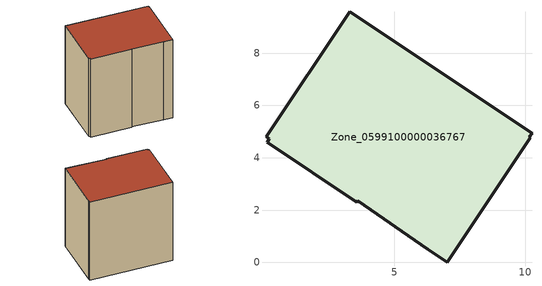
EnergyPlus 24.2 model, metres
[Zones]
Zone_0599100000036767
 floor ground (C_G): 0.13,4.59 0.21,4.72 0.09,4.81 3.29,9.59 10.26,4.95 10.15,4.8 10.2,4.77 7.01,0 6.26,0.5 3.59,2.36 3.55,2.31 z0
 wall outside (C_F): 3.29,9.59 0.09,4.81 0.21,4.72 0.13,4.59 3.55,2.31 3.59,2.36 6.26,0.5 7.01,0 10.2,4.77 10.15,4.8 10.26,4.95 3.29,9.59 z0:8.89
 roof outside (C_R): 0.21,4.72 0.13,4.59 3.55,2.31 3.59,2.36 6.26,0.5 7.01,0 10.2,4.77 10.15,4.8 10.26,4.95 3.29,9.59 0.09,4.81 z8.89
[BUILDING]
Pand.0599100000036767: North Axis=0; Terrain=City; Loads Convergence Tolerance Value=0.04; Temperature Convergence Tolerance Value=0.4; Solar Distribution=FullExterior; Maximum Number of Warmup Days=25; Minimum Number of Warmup Days=1
[Site:Location]
Rotterdam.The.Hague.AP_ZH_NLD Design_Conditions: Latitude=51.96; Longitude=4.45; Time Zone=1; Elevation=-4.5
[SITE:GROUNDTEMPERATURE:BUILDINGSURFACE]
18, 18, 18, 18, 18, 18, 18, 18, 18, 18, 18, 18
[MATERIAL] Thermal Absorptance=0.9; Solar Absorptance=0.7; Visible Absorptance=0.7
Name | Roughness | Thickness | Conductivity | Density | Specific Heat
G.TI.1946 | MediumSmooth | 0.15 | 1 | 540 | 1210
F.TI.1946 | Rough | 0.3 | 0.857143 | 1920 | 840
R.TI.1946 | MediumRough | 0.2 | 0.1 | 1500 | 1000
[CONSTRUCTION]
C_G: G.TI.1946
C_F: F.TI.1946
C_R: R.TI.1946
[ZONE]
Zone_0599100000036767: Type=1; Multiplier=1; Ceiling Height=Autocalculate; Volume=Autocalculate; Floor Area=autocalculate; Part of Total Floor Area=Yes
[ZONEINFILTRATION:DESIGNFLOWRATE]
Infil_Zone_0599100000036767: Zone or ZoneList or Space or SpaceList=Zone_0599100000036767; Schedule=AlwaysOn; Design Flow Rate Calculation Method=Flow/Area; Flow Rate per Floor Area=0.003; Constant Term Coefficient=1; Temperature Term Coefficient=0; Velocity Term Coefficient=0; Velocity Squared Term Coefficient=0
[HVACTEMPLATE:ZONE:IDEALLOADSAIRSYSTEM]
Zone_0599100000036767: Maximum Heating Supply Air Temperature=50; Minimum Cooling Supply Air Temperature=13; Maximum Heating Supply Air Humidity Ratio=0.0156; Minimum Cooling Supply Air Humidity Ratio=0.0077; Heating Limit=NoLimit; Cooling Limit=NoLimit; Dehumidification Control Type=ConstantSensibleHeatRatio; Cooling Sensible Heat Ratio=0.7; Dehumidification Setpoint=60; Humidification Control Type=None; Humidification Setpoint=30; Outdoor Air Method=None; Outdoor Air Flow Rate per Person=0.00944; Outdoor Air Flow Rate per Zone Floor Area=0; Outdoor Air Flow Rate per Zone=0; Demand Controlled Ventilation Type=None; Outdoor Air Economizer Type=NoEconomizer; Heat Recovery Type=None; Sensible Heat Recovery Effectiveness=0.7; Latent Heat Recovery Effectiveness=0.65
[ZONECONTROL:THERMOSTAT]
ThermostatControl_Zone_0599100000036767: Zone or ZoneList=Zone_0599100000036767; Control Type Schedule=DualSetpointControlType; Control 1=Thermostat_Zone_0599100000036767; Temperature Difference Between Cutout And Setpoint=0
[THERMOSTATSETPOINT:DUALSETPOINT]
Thermostat_Zone_0599100000036767: Heating Setpoint Temperature Schedule=HeatingSetpoint_Zone_0599100000036767; Cooling Setpoint Temperature Schedule=CoolingSetpoint_Zone_0599100000036767
[SCHEDULE:COMPACT]
HeatingSetpoint_Zone_0599100000036767: Through: 12/31, For: AllDays, Until: 24:00, 21
CoolingSetpoint_Zone_0599100000036767: Through: 12/31, For: AllDays, Until: 24:00, 24
DualSetpointControlType: Through: 12/31, For: AllDays, Until: 24:00, 4
AlwaysOn: Through: 12/31, For: AllDays, Until: 24:00, 1
